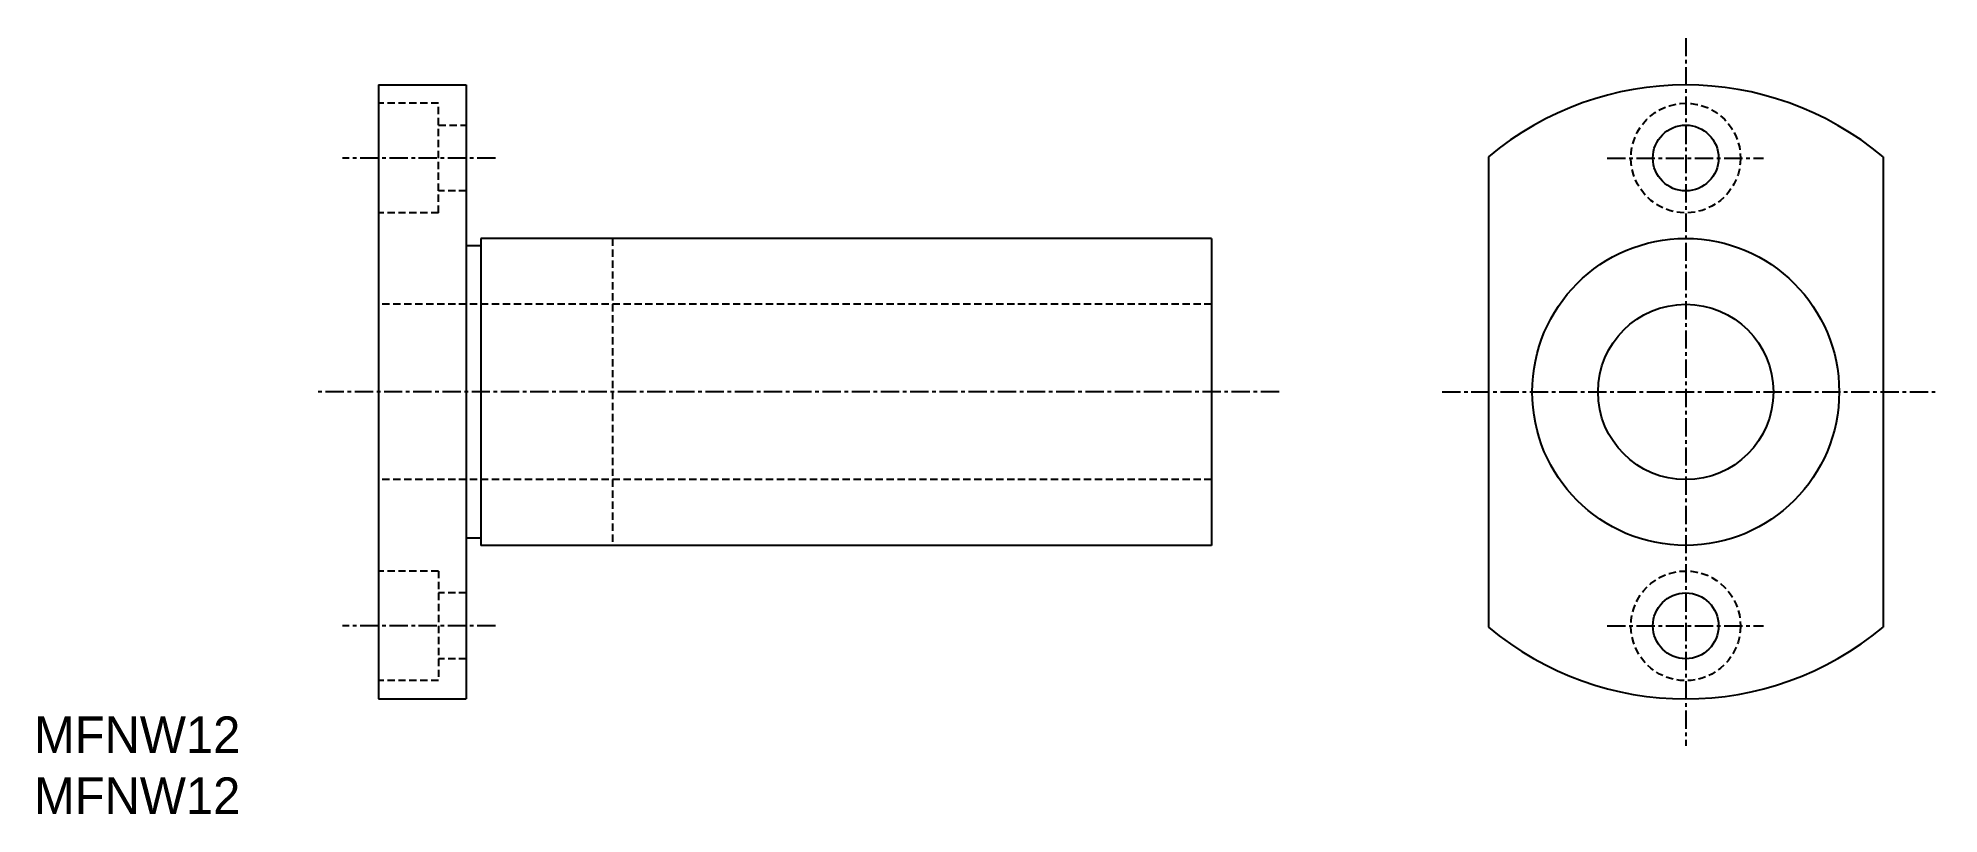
# Model space of a CAD drawing. Extents: x 10 to 140, y 10 to 63.
import ezdxf

# ---------------------------------------------------------------- set-up
doc = ezdxf.new("R2010")
doc.units = 0
doc.linetypes.add('CENTER', pattern=[2, 1.25, -0.25, 0.25, -0.25])
doc.linetypes.add('DASHED', pattern=[0.75, 0.5, -0.25])
doc.layers.get('0').update_dxf_attribs({"linetype": 'CONTINUOUS'})
doc.layers.add('CENTER', color=1, linetype='CENTER')

msp = doc.modelspace()

# ---------------------------------------------------------------- linework, layer by layer
at = {"color": 7, "linetype": 'CONTINUOUS'}
for p, q in [((33.58, 59.87), (33.58, 17.87)), ((33.58, 59.87), (39.58, 59.87)), ((39.58, 59.87), (39.58, 17.87)), ((109.52, 54.96), (109.52, 22.79)), ((136.52, 54.96), (136.52, 22.79)), ((40.58, 48.87), (39.58, 48.87)), ((90.58, 49.37), (40.58, 49.37)), ((40.58, 49.37), (40.58, 28.37)), ((90.58, 49.37), (90.58, 28.37)), ((40.58, 28.87), (39.58, 28.87)), ((90.58, 28.37), (40.58, 28.37)), ((33.58, 17.87), (39.58, 17.87))]:
    msp.add_line(p, q, dxfattribs=at)
at = {"color": 3, "linetype": 'DASHED'}
for p, q in [((37.68, 58.62), (33.58, 58.62)), ((37.68, 51.12), (37.68, 58.62)), ((37.68, 57.12), (39.58, 57.12)), ((39.58, 52.62), (37.68, 52.62)), ((37.68, 51.12), (33.58, 51.12)), ((49.58, 49.37), (49.58, 28.37)), ((90.58, 44.87), (33.58, 44.87)), ((90.58, 32.87), (33.58, 32.87)), ((37.68, 26.62), (33.58, 26.62)), ((37.68, 26.62), (37.68, 19.12)), ((39.58, 25.12), (37.68, 25.12)), ((39.58, 20.62), (37.68, 20.62)), ((37.68, 19.12), (33.58, 19.12))]:
    msp.add_line(p, q, dxfattribs=at)
for centre in [(123.02, 54.87), (123.02, 22.87)]:
    msp.add_circle(centre, 3.75, dxfattribs=at)
at = {"color": 7, "linetype": 'CONTINUOUS'}
for centre, radius in [((123.02, 54.87), 2.25), ((123.02, 38.87), 10.5), ((123.02, 38.87), 6), ((123.02, 22.87), 2.25)]:
    msp.add_circle(centre, radius, dxfattribs=at)
for start, end in [(49.9948, 130.0052), (229.9948, 310.0052)]:
    msp.add_arc((123.02, 38.87), 21, start, end, dxfattribs=at)
at = {"layer": 'CENTER', "color": 1, "linetype": 'CENTER'}
for p, q in [((123.02, 63.08), (123.02, 14.67)), ((41.57, 54.87), (31.12, 54.87)), ((117.65, 54.87), (128.34, 54.87)), ((95.2, 38.87), (29.4, 38.87)), ((106.35, 38.87), (140.35, 38.87)), ((41.57, 22.87), (31.12, 22.87)), ((117.65, 22.87), (128.34, 22.87))]:
    msp.add_line(p, q, dxfattribs=at)

# ---------------------------------------------------------------- texts
at = {"color": 7, "linetype": 'CONTINUOUS'}
for p in [(10, 14.17), (10, 10)]:
    msp.add_text('MFNW12', height=2.5, dxfattribs=at).set_placement(p)

doc.saveas('drawing.dxf')
